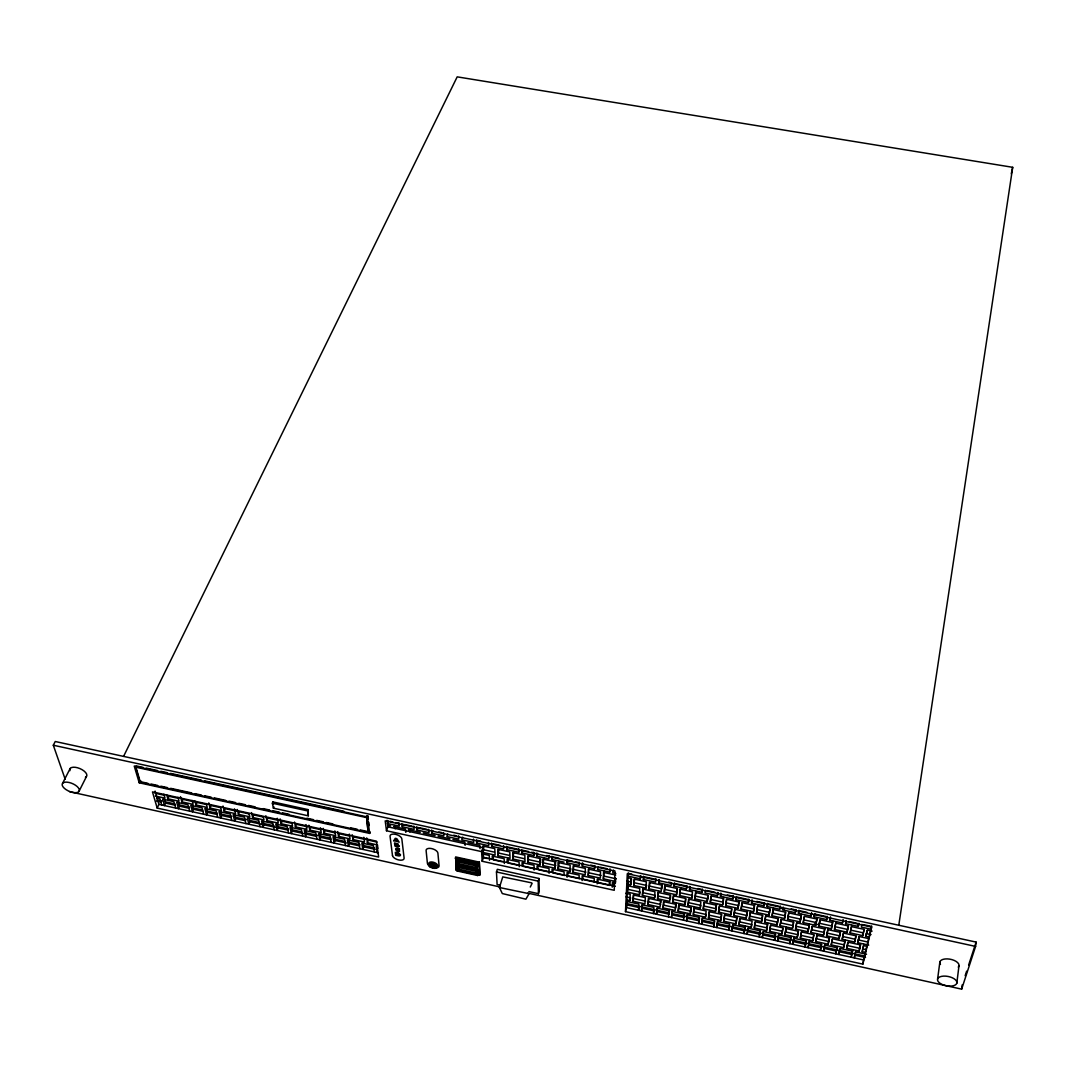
<?xml version="1.0" encoding="UTF-8"?>
<svg xmlns="http://www.w3.org/2000/svg" width="1066" height="1066" viewBox="0 0 1066 1066"><rect width="100%" height="100%" fill="white"/><g stroke="black" fill="none" stroke-linecap="round" stroke-linejoin="round"><path stroke-width="1.5" d="M564.074 874.999L564.074 871.815L552.055 869.176L552.081 872.361M567.085 877.251L567.085 872.481L579.144 875.119L579.105 878.291M579.291 862.207L579.251 865.472L567.112 862.82L567.125 859.556M567.845 872.987L567.845 876.172L579.824 878.81M570.11 871.535L570.137 865.099L558.024 862.447L558.051 868.897L570.11 871.535L570.883 868.87L558.837 866.232L558.811 861.395M573.122 872.201L573.175 865.765L585.314 868.417L585.207 874.84L573.122 872.201L573.921 864.699M582.103 880.543L582.169 875.786L594.242 878.424L594.175 881.609M595.214 866.098L594.468 868.79L582.303 866.138L582.342 862.874M582.875 876.279L582.822 879.463L594.841 882.102M588.232 875.506L588.352 869.083L600.518 871.735L600.345 878.157L588.232 875.506L589.072 868.004M594.468 868.79L594.535 865.539M597.147 883.847L597.266 879.09L609.379 881.742L609.272 884.913M597.933 879.583L597.839 882.768L609.885 885.406L610.045 880.649M615.508 881.475L603.369 878.824L603.556 872.401L615.748 875.066M603.369 878.824L604.249 871.322M598.253 866.765L597.506 869.456L609.712 872.121L609.819 868.883M612.23 887.165L612.417 882.408L615.442 883.074L615.628 878.211M612.897 886.059L613.017 882.888M625.489 911.643L627.288 873.72L871.761 927.114L862.86 964.13L625.489 911.643L627.381 901.863M628.207 872.894L626.528 907.619L863.54 959.96L862.86 964.13M627.981 889.377L628.287 883.048L627.581 885.739L639.747 888.404L639.387 894.72L627.274 892.069L627.981 889.377L640.08 892.029L639.387 894.72M626.901 899.891L629.913 900.557L630.219 894.294L625.702 893.308M627.661 884.14L630.699 884.807L631.019 878.411L627.967 877.744M630.699 884.807L631.565 878.917M632.911 901.21L633.244 894.96L645.343 897.625L644.957 903.861L632.911 901.21L633.777 895.4M633.75 885.473L634.083 879.077L646.329 881.755L645.929 888.151L633.75 885.473L634.616 879.583M631.818 874.093L628.753 873.427L628.047 876.132L640.293 878.81L640.479 875.572M642.412 895.387L642.785 889.071L654.977 891.749L654.537 898.052L642.412 895.387L643.384 887.951M655.87 878.93L655.643 882.155L643.358 879.477L643.558 876.239M642.158 908.245L654.138 910.884L653.471 913.575L653.898 907.406L641.852 904.754L641.479 910.924L642.345 905.154M647.968 904.528L648.368 898.292L660.494 900.957L660.041 907.193L647.968 904.528L648.848 898.718M648.981 888.817L649.394 882.421L661.666 885.113L661.2 891.496L648.981 888.817L649.874 882.915M657.575 898.718L658.028 892.415L670.248 895.094L669.741 901.396L657.575 898.718L658.588 891.283M668.609 882.128L671.687 882.795L671.02 885.526L658.708 882.835L658.948 879.597M668.475 916.88L668.982 910.737L656.909 908.072L656.469 914.228L657.349 908.459M660.813 902.929L661.053 899.811M662.226 883.994L661.866 888.778L649.674 886.113M663.065 907.859L663.532 901.623L675.684 904.288L675.151 910.511L663.065 907.859L663.958 902.036M664.251 892.162L664.744 885.779L677.043 888.471L676.497 894.84L664.251 892.162L665.291 884.66M669.261 912.656L669.515 909.578M670.647 895.533L670.394 898.691L658.255 896.013M672.779 902.063L673.299 895.76L685.545 898.438L684.958 904.741L672.779 902.063L673.832 894.627M687.077 886.166L686.437 888.884L674.098 886.192L674.365 882.968M683.519 920.211L684.092 914.068L671.993 911.403L671.487 917.546L672.526 910.244M676.204 903.142L675.804 907.819L663.718 905.154M676.497 894.84L677.43 888.937M678.176 911.19L678.722 904.967L690.901 907.646L690.302 913.855L678.176 911.19L679.242 903.808M679.562 895.52L680.121 889.151L692.447 891.842L691.834 898.212L679.562 895.52L680.641 888.018M686.437 888.884L686.731 885.659M684.585 912.896L684.159 917.506L672.14 914.855M684.958 904.741L685.891 898.878M688.01 905.407L688.609 899.118L700.882 901.809L700.215 908.085L688.01 905.407L688.956 899.544M702.507 889.524L701.881 892.269L689.515 889.564L689.822 886.339M699.549 917.759L698.603 923.542L699.243 917.4L687.117 914.735L686.531 920.877L687.61 913.562M690.302 913.855L691.234 908.032M693.34 914.521L693.953 908.312L706.158 910.99L705.479 917.2L693.34 914.521L694.432 907.153M694.899 898.878L695.538 892.508L707.891 895.213L707.198 901.57L694.899 898.878L696.018 891.376M701.881 892.269L702.214 889.044M703.28 908.765L703.946 902.476L716.245 905.181L715.513 911.443L703.28 908.765L704.24 902.889M714.673 921.091L713.714 926.874L714.42 920.744L702.281 918.066L701.615 924.209L702.734 916.893M707.198 901.57L708.17 895.667M708.517 917.866L709.223 911.67L721.455 914.348L720.696 920.544L708.517 917.866L709.663 910.497M710.276 902.249L710.982 895.893L723.374 898.598L722.601 904.941L710.276 902.249L711.249 896.333M705.599 890.203L704.972 892.935L717.365 895.653L717.738 892.429M715.513 911.443L716.672 904.008M718.577 912.123L719.323 905.847L731.649 908.552L730.836 914.815L718.577 912.123L719.563 906.26M727.278 894.934L733.475 896.293L732.875 899.038L720.456 896.319L720.843 893.108M717.338 924.835L729.437 927.5L728.851 930.218L729.637 924.102L717.471 921.424L716.738 927.54L717.884 920.238M527.763 893.108L961.652 989.141L975.59 946.408L976.11 942.091L55.245 741.51L53.3 745.227L65.199 779.286M720.696 920.544L721.682 914.721M723.401 900.623L723.787 897.439M961.652 989.141L962.158 984.917M723.747 921.224L724.507 915.028L736.766 917.719L735.94 923.902L723.747 921.224L724.733 915.401M725.68 905.62L726.466 899.278L738.885 901.996L738.032 908.325L725.68 905.62L726.679 899.704M956.802 983.252A9.847 4.744 11 0 0 943.677 976.11A9.847 4.744 11 0 0 941.158 983.985A9.847 4.744 11 0 0 956.802 983.252L958.947 966.049M732.875 899.038L733.288 895.826M730.836 914.815L731.836 908.952M733.914 915.494L734.727 909.231L747.079 911.936L746.2 918.186L733.914 915.494L735.114 908.059M735.98 899.717L736.579 896.972L749.012 899.677L748.425 902.436L735.98 899.717L736.406 896.506M745.254 926.261L744.028 933.563L744.894 927.46L732.688 924.768L731.889 930.885L732.875 925.101M937.614 979.014L939.879 961.852M735.94 923.902L737.152 916.533M738.032 908.325L739.258 900.823M738.991 924.582L739.844 918.399L752.13 921.091L751.224 927.273L738.991 924.582L740.004 918.759M741.123 909.005L741.989 902.675L754.422 905.394L753.502 911.723L741.123 909.005L742.136 903.089M748.425 902.436L748.878 899.238M746.2 918.186L747.439 910.75M749.278 918.865L750.171 912.616L762.55 915.321L761.59 921.57L749.278 918.865L750.531 911.43M764.575 903.075L764.016 905.847L751.543 903.115L751.996 899.917M760.498 929.619L759.232 936.921L760.165 930.831L747.946 928.14L747.066 934.242L748.079 928.459M753.502 911.723L754.768 904.221M754.288 927.94L755.194 921.77L767.52 924.475L766.534 930.645L754.288 927.94L755.314 922.117M756.593 912.403L757.54 906.073L769.998 908.792L768.999 915.121L756.593 912.403L757.873 904.901M898.785 925.248L1012.7 167.309L457.194 76.859L123.576 756.394M764.016 905.847L764.509 902.649M761.59 921.57L762.643 915.694M764.682 922.25L765.654 916L778.06 918.719L777.021 924.955L764.682 922.25L765.974 914.815M780.179 906.486L779.632 909.258L767.134 906.526L767.627 903.328M775.528 934.509L774.476 940.292L775.488 934.202L763.229 931.497L762.283 937.6L763.309 931.817M766.534 930.645L767.826 923.276M768.999 915.121L770.065 909.191M769.599 931.324L770.598 925.155L782.937 927.873L781.884 934.029L769.599 931.324L770.651 925.488M772.104 915.801L773.117 909.485L785.615 912.216L784.536 918.519L772.104 915.801L773.423 908.299M869.043 937.041L865.885 936.348L867.084 930.418M847.87 942.464L846.71 948.3L859.129 951.045L860.662 943.677M851.694 925.408L850.175 932.897L862.74 935.655L863.94 929.725M865.352 952.404L862.234 951.725L862.687 948.94L865.792 949.619M779.632 909.258L780.165 906.06M777.021 924.955L778.087 919.092M855.425 952.125L854.266 957.908L855.665 951.871L866.538 954.27M868.75 945.116L857.797 942.704L858.983 936.827M861.888 924.329L861.421 927.127L870.922 929.206M852.68 949.926L851.188 957.228L852.573 951.192L840.181 948.46L838.849 954.51L839.995 948.713M843.686 931.844L842.193 939.279L854.679 942.024L855.851 936.135M846.098 920.877L845.618 923.676L858.25 926.434L858.716 923.636M780.112 925.634L781.165 919.412L793.597 922.13L792.478 928.353L780.112 925.634L781.178 919.771M791.092 936.361L789.746 943.663L790.839 937.587L778.553 934.882L777.527 940.972L778.833 933.656M781.884 934.029L782.95 928.193M784.536 918.519L785.615 912.603M832.359 939.053L831.227 944.889L843.606 947.621L845.098 940.252M835.971 921.97L834.491 929.459L847.03 932.217L848.203 926.287M828.082 928.419L826.616 935.855L839.075 938.6L840.568 931.164M830.347 917.44L829.854 920.225L842.46 922.983L842.94 920.185M784.962 934.709L786.028 928.553L798.394 931.271L797.261 937.414L784.962 934.709L786.295 927.327M787.654 919.198L788.747 912.896L801.272 915.627L800.113 921.93L787.654 919.198L788.733 913.282M837.236 946.528L835.771 953.83L837.09 947.781L824.724 945.049L823.472 951.112L824.591 945.315M817.182 934.122L815.77 941.491L828.135 944.21L829.575 936.841M819.967 920.105L818.835 926.034L831.36 928.779L832.839 921.277M783.31 907.166L782.764 909.938L795.289 912.683L795.849 909.485M792.478 928.353L793.57 922.476M821.513 944.649L820.394 950.432L821.633 944.369L809.294 941.651L808.121 947.727L809.507 940.412M812.199 926.567L811.079 932.444L823.512 935.175L824.964 927.74M826.696 919.545L827.203 916.747L814.637 914.002L814.118 916.787L826.696 919.545L827.349 916.36M795.582 929.032L796.702 922.81L809.174 925.541L807.975 931.764L795.582 929.032L796.675 923.156M811.586 912.922L810.973 916.107L798.421 913.362L798.994 910.177M806.149 941.251L805.057 947.048L806.216 940.972L793.903 938.267L792.811 944.343L794.157 937.027M812.678 940.812L813.891 934.669L801.485 931.951L800.339 938.093L812.678 940.812L813.784 934.975M815.717 925.355L816.956 919.065L804.404 916.32L803.231 922.61L815.717 925.355L817.156 917.853M797.261 937.414L798.354 931.577M800.113 921.93L801.499 914.428M800.339 938.093L801.725 930.725M803.231 922.61L804.337 916.693M807.975 931.764L809.387 924.329M810.973 916.107L811.493 913.322M798.421 913.362L798.954 910.591M795.289 912.683L795.822 909.898M811.079 932.444L812.292 926.234L824.778 928.966L823.512 935.175M814.118 916.787L814.73 913.602M815.77 941.491L816.982 935.348L829.415 938.08L828.135 944.21M818.835 926.034L820.087 919.745L832.666 922.503L831.36 928.779M767.134 906.526L767.693 903.755L778.62 906.14M826.616 935.855L827.909 929.659L840.421 932.39L839.075 938.6M829.854 920.225L830.507 917.053M751.224 927.273L751.797 924.542L739.577 921.85M751.543 903.115L752.116 900.357M831.227 944.889L832.519 938.773L844.965 941.505L843.606 947.621M834.491 929.459L835.811 923.183L848.429 925.941L847.03 932.217M842.46 922.983L843.153 919.811M842.193 939.279L843.552 933.083L856.091 935.828L854.679 942.024M845.618 923.676L846.311 920.504M1011.274 173.771L1012.7 167.309M722.601 904.941L723.201 902.209L710.889 899.517M717.365 895.653L717.978 892.908M720.456 896.319L721.069 893.588M846.71 948.3L848.083 942.184L860.568 944.929L859.129 951.045M850.175 932.897L851.574 926.634L864.22 929.392L862.74 935.655M705.479 917.2L706.105 914.481L693.966 911.816M858.25 926.434L858.983 923.263M700.215 908.085L700.842 905.367L688.649 902.689M857.797 942.704L859.236 936.521L868.67 938.586M691.834 898.212L692.474 895.48L680.215 892.802M689.515 889.564L690.168 886.832M863.047 947.408L863.78 944.356M862.234 951.725L863.687 945.622L866.818 946.302M865.885 936.348L867.378 930.085L872.121 931.124M863.527 959.96L871.668 926.101M674.098 886.192L674.765 883.474L685.545 885.819M654.537 898.052L655.217 895.36L643.104 892.695M658.708 882.835L659.388 880.116M645.929 888.151L646.622 885.446L634.443 882.781M643.358 879.477L644.064 876.772L656.323 879.45M640.293 878.81L640.999 876.105M629.913 900.557L630.606 897.865L626.102 896.879M609.712 872.121L610.445 869.43M613.483 870.096L612.763 872.788L615.815 873.454M582.303 866.138L583.049 863.447M567.112 862.82L567.885 860.142L572.442 861.128M558.051 868.897L558.837 866.232M555.04 868.23L555 861.781L542.914 859.143L543.02 865.605L555.04 868.23L555.799 860.728M564.087 862.154L551.961 859.502L552.748 856.837L558.811 858.157M528.896 891.562L538.437 893.681L539.223 891.029L538.996 878.491L497.316 869.323L496.476 871.961L497.102 884.527L500.287 885.233M540.009 864.939L539.902 858.49L527.843 855.851L528.016 862.314L540.009 864.939L540.755 859.049M538.437 893.681L538.197 881.156L538.996 878.491M543.02 865.605L543.74 858.09M521.66 849.629L521.767 852.907L533.826 855.545L534.639 852.88L531.628 852.227M548.897 855.585L548.937 858.85L536.851 856.198L537.65 853.533M528.016 862.314L528.696 854.812M521.767 852.907L522.58 850.242L528.616 851.561M518.756 852.24L519.582 849.589L507.549 846.964L506.71 849.615L518.756 852.24L518.649 848.976M513.039 859.036L512.786 852.56L524.832 855.185L525.018 861.648L513.039 859.036L513.679 851.521M499.434 887.512L528.336 893.521L528.909 894.028L525.898 899.184L502.299 893.561L499.434 887.512L502.766 876.878L531.548 882.835L532.121 883.341L530.268 887.032M498.102 855.758L497.782 849.282L509.788 851.907L510.041 858.37L498.102 855.758L498.781 849.868M476.502 874.626L479.633 875.319L480.06 874L479.314 862.128L455.622 856.917L456.128 870.123L459.273 870.815M503.565 845.684L503.712 848.962L491.692 846.337L492.545 843.686L500.047 845.325M460.352 858.743L457.154 858.037L456.275 860.675L456.661 865.445L477.328 870.003L477.888 862.594M481.605 851.601L386.478 830.76L385.199 820.86L614.975 871.042L614.243 890.283L482.192 861.275L481.605 851.601L482.898 847.63L387.904 826.843L387.065 820.247M475.956 871.255L476.382 869.949L476.169 874.413L458.513 870.509L458.26 867.351L475.956 871.255L476.169 874.413M479.633 875.319L479.314 862.128M477.328 870.003L477.461 863.913L456.714 859.356M483.857 846.604L483.191 852.494L495.117 855.105L494.784 848.616L482.805 846.004L483.471 857.317L482.192 861.275M477.688 875.519L477.808 869.483L477.688 875.519L457.101 870.975L456.728 866.245L457.167 864.926L475.809 868.883L475.596 865.712L457.82 861.794L458.26 860.475L458.513 863.66L476.236 867.564M965.156 975.736L966.649 971.153M968.634 965.036L976.11 942.091M488.521 842.393L488.694 845.684L476.715 843.059L477.581 840.421L480.579 841.074M457.101 870.975L457.287 866.511M458.513 870.509L459.379 867.884M456.128 870.123L456.208 864.353M458.953 862.354L458.074 864.979L457.82 861.794M462.644 837.156L461.765 839.795L473.717 842.407L473.504 839.115M447.733 833.905L446.841 836.53L458.78 839.142L458.527 835.851M443.576 832.586L443.869 835.877L431.957 833.279L432.863 830.667M428.665 829.335L428.985 832.626L417.099 830.028L418.032 827.416M413.781 826.083L414.141 829.388L402.282 826.79L403.228 824.191M388.45 820.967L387.491 823.565L399.324 826.15L398.924 822.845M386.478 830.76L387.904 826.843M369.702 833.412L367.384 816.969L134.223 766.054L139.22 782.804L369.702 833.412L370.195 832.106L360.455 829.974M377.537 844.965L367.397 842.726L368.356 840.155L377.031 842.073M368.13 832.28L366.517 816.17L368.13 832.28L140.392 782.284L135.902 767.214L136.515 765.961L142.991 767.373M363.04 842.06L363.746 846.817L362.786 849.375L361.854 843.046L373.406 845.591L374.299 851.921M367.384 816.969L367.877 815.663L368.343 818.955M363.799 837.29L364.505 842.087L352.939 839.542L353.912 836.983L365.465 839.528M348.649 838.889L349.395 843.659L348.422 846.204L347.423 839.875L358.962 842.407L359.908 848.749M334.284 835.731L335.084 840.501L334.098 843.046L333.032 836.703L344.545 839.235L345.557 845.578M349.302 834.105L350.061 838.915L338.522 836.37L339.508 833.812L349.595 836.037M334.844 830.92L335.643 835.731L324.131 833.199L325.13 830.654L335.19 832.866M319.96 832.573L320.799 837.343L319.8 839.888L318.667 833.532L330.154 836.064L331.233 842.407M305.649 829.428L306.555 834.198L305.529 836.743L304.33 830.374L315.803 832.906L316.948 839.262M320.4 827.749L321.252 832.573L309.766 830.041L310.792 827.496L320.826 829.694M308.314 815.823L307.927 809.587L272.896 801.912L272.363 803.204L273.389 808.161L308.314 815.823L307.927 809.587M291.378 826.283L292.324 831.067L291.298 833.599L290.032 827.216L301.478 829.748L302.691 836.104M305.995 824.578L306.901 829.401L295.442 826.883L296.468 824.338L307.914 826.856M277.133 823.139L278.133 827.936L277.093 830.454L275.761 824.071L287.18 826.59L288.46 832.959M291.937 823.032L292.577 826.243L281.144 823.725L282.184 821.193L292.177 823.392M277.28 818.262L278.279 823.099L266.873 820.593L267.926 818.062L279.332 820.567M273.389 808.161L273.922 806.882M262.929 820.007L263.968 824.804L262.916 827.323L261.516 820.94L272.909 823.445L274.255 829.828M249.111 818.488L249.83 821.686L248.764 824.205L247.312 817.809L258.678 820.314L260.077 826.696M263.315 816.729L264.022 819.954L252.629 817.449L253.695 814.93L263.449 817.076M234.587 813.771L235.733 818.581L234.64 821.087L233.121 814.677L244.474 817.182L245.94 823.578M249.058 813.585L249.777 816.822L238.424 814.317L239.504 811.799L249.231 813.944M220.862 812.265L221.648 815.477L220.555 817.968L218.97 811.559L230.296 814.051L231.828 820.46M234.44 808.841L235.586 813.691L224.233 811.199L225.339 808.681L236.665 811.186M206.791 809.161L207.604 812.372L206.498 814.864L204.845 808.454L216.145 810.933L217.744 817.356M220.449 806.682L221.408 810.573L210.082 808.081L211.201 805.576L220.889 807.708M192.733 806.069L193.586 809.281L192.466 811.772L190.761 805.35L202.034 807.828L203.686 814.251M206.271 803.564L207.257 807.455L195.971 804.977L197.09 802.471L206.764 804.603M178.542 802.325L179.608 806.189L178.462 808.681L176.689 802.245L187.936 804.723L189.668 811.146M192.12 800.446L193.146 804.35L181.873 801.872L183.019 799.38L194.279 801.859M164.55 799.247L165.643 803.111L164.497 805.59L162.658 799.154L173.891 801.632L175.663 808.055M177.995 797.341L179.061 801.246L167.815 798.767L168.974 796.289L178.595 798.407M157.182 808.081L152.465 791.878L376.458 841.154L378.643 857.051L157.182 808.081L158.914 804.364L155.09 791.092M140.392 782.284L140.978 781.045M139.22 782.804L139.819 781.551L135.289 766.321M78.924 791.505A9.208 4.197 23.2 0 0 69.063 782.471A9.208 4.197 23.2 0 0 64.28 788.254A9.208 4.197 23.2 0 0 78.924 791.505L86.426 776.594M62.574 783.323L70.196 768.426M53.3 745.227L975.59 946.408M146.229 768.08L157.568 770.558M160.806 771.264L167.282 772.677M170.52 773.383L201.301 780.099M204.539 780.818L343.838 811.226M389.929 821.286L392.874 821.926M395.832 822.579L398.791 823.218M404.707 824.511L412.102 826.123M419.511 827.749L426.933 829.361M438.819 831.96L441.79 832.613M453.703 835.211L456.674 835.864M546.711 855.518L549.736 856.171M575.467 861.794L578.505 862.461M590.657 865.112L593.695 865.779M599.772 867.098L607.393 868.763M697.884 888.524L700.975 889.191M707.144 890.536L714.886 892.229M756.793 901.383L763.016 902.742M791.132 908.872L794.25 909.565M800.513 910.924L806.789 912.296M849.256 921.57L857.144 923.289M863.46 924.675L871.375 926.394M135.902 767.214L366.024 817.475M781.485 908.419L784.603 909.098M387.704 825.204L390.649 825.857M393.607 826.496L405.426 829.082L405.813 832.346M408.385 829.734L420.244 832.319M423.202 832.972L435.088 835.571M438.059 836.224L449.959 838.822M452.943 839.475L464.869 842.073L465.109 845.325M467.854 842.726L479.807 845.351L480.006 848.589M272.363 803.204L307.408 810.866M484.044 849.855L494.464 852.134M498.941 853.12L509.375 855.398M513.865 856.384L524.325 858.676M528.816 859.662L540.808 862.287M543.807 862.94L555.826 865.565M573.894 869.523L585.954 872.161M588.978 872.827L601.077 875.479M604.102 876.132L616.228 878.797M626.848 881.116L631.405 882.115M664.918 889.457L677.15 892.135M695.538 896.16L707.824 898.838M726.279 902.889L738.618 905.58M741.709 906.26L754.075 908.965M757.166 909.644L769.559 912.363M772.663 913.042L785.082 915.761M788.187 916.44L800.633 919.159M803.751 919.838L816.223 922.57M819.341 923.263L831.853 925.994M834.971 926.674L847.51 929.419M850.641 930.112L863.207 932.857M866.338 933.55L871.069 934.576M814.357 923.796L817.475 924.475M481.792 853.773L489.241 855.412L489.507 860.209M139.819 781.551L147.921 783.337M151.172 784.056L157.661 785.469M160.899 786.188L167.389 787.614M170.64 788.32L191.733 792.944M194.971 793.664L201.461 795.089M204.712 795.796L211.201 797.221M214.439 797.928L225.805 800.433M229.043 801.139L235.533 802.565M238.784 803.271L245.273 804.697M248.511 805.416L255.001 806.829M263.115 808.614L269.605 810.04M272.843 810.746L279.332 812.172M282.583 812.892L289.073 814.304M306.915 818.222L313.404 819.647M316.655 820.367L323.145 821.793M326.383 822.499L332.872 823.925M350.727 827.842L357.217 829.268M483.471 857.317L615.322 886.246M484.524 857.89L487.482 858.543M502.286 861.794L493.398 859.836L493.145 855.025M509.708 863.42L517.13 865.046M534.985 868.963L523.073 866.352L522.926 861.555M549.896 872.241L537.97 869.616L537.877 864.832M564.847 875.519L552.881 872.894L552.854 869.709M673.432 899.358L685.598 902.023M703.906 906.033L716.125 908.725M719.19 909.391L731.436 912.083M734.501 912.749L746.773 915.454M749.851 916.12L762.163 918.825M765.241 919.505L777.567 922.21M780.658 922.889L793.011 925.594M796.102 926.274L808.494 928.992M811.599 929.672L824.005 932.404M827.109 933.083L839.555 935.815M842.673 936.494L855.145 939.239M858.263 939.919L867.631 941.971M463.537 859.449L469.919 860.848M455.169 858.223L478.887 863.447M154.943 793.197L164.564 795.316M633.604 898.531L645.636 901.183M648.648 901.836L660.707 904.488M678.829 908.485L690.941 911.15M709.143 915.148L721.296 917.826M724.347 918.492L736.526 921.184M754.848 925.208L767.094 927.9M770.158 928.579L782.417 931.284M785.495 931.951L797.781 934.655M800.859 935.335L813.185 938.053M816.276 938.733L828.615 941.438M831.707 942.117L844.085 944.849M847.177 945.529L859.582 948.26M456.275 860.675L477.022 865.232M155.383 796.035L165.003 798.154L163.898 794.237M496.476 871.961L538.197 881.156M156.662 797.834L159.86 798.541L161.699 804.977M626.821 901.45L638.84 904.088L638.494 910.257L639.174 907.579L627.221 904.954M463.457 865.539L466.642 866.232M157.062 799.993L161.939 801.072M165.177 801.792L174.917 803.937M178.169 804.657L189.535 807.162M192.786 807.881L202.527 810.027M205.778 810.746L217.144 813.251M220.395 813.958L231.762 816.476M235 817.182L246.366 819.687M249.617 820.407L259.358 822.552M262.609 823.272L273.975 825.777M277.227 826.496L288.593 829.002M291.831 829.721L301.585 831.866M304.823 832.586L317.815 835.451M321.066 836.17L330.806 838.316M334.058 839.035L345.424 841.54M348.675 842.247L360.041 844.765M363.279 845.471L374.646 847.976M456.728 866.245L477.381 870.802M626.342 903.488L668.555 912.802M671.807 913.509L699.416 919.598M702.654 920.318L714.02 922.823M717.271 923.542L865.032 956.122M156.489 801.099L161.259 802.152M165.643 803.111L175.21 805.23M179.608 806.189L189.188 808.308M193.586 809.281L203.206 811.399M207.604 812.372L217.237 814.491M221.648 815.477L231.309 817.595M235.733 818.581L245.393 820.713M249.83 821.686L261.143 824.178M263.968 824.804L275.294 827.309M278.133 827.936L287.86 830.081M292.324 831.067L303.703 833.572M306.555 834.198L316.522 836.397M320.799 837.343L330.793 839.555M335.084 840.501L346.53 843.019M349.395 843.659L359.442 845.871M363.746 846.817L375.245 849.349M657.136 911.55L669.128 914.188M687.17 918.172L699.216 920.837M702.241 921.504L714.313 924.169M732.475 928.166L744.601 930.845M747.639 931.511L759.792 934.189M762.83 934.869L775.022 937.56M778.073 938.227L790.279 940.918M793.331 941.598L805.563 944.289M808.628 944.969L820.9 947.674M823.965 948.354L836.25 951.059M839.328 951.738L851.641 954.456M854.732 955.136L865.525 957.521M458.94 869.203L476.595 873.094M473.371 873.161L478.114 874.213M158.514 804.27L378.43 852.84M467.108 872.548L473.371 873.933M69.517 791.665L500.141 886.992M166.722 794.863L167.815 798.767M180.46 796.662L181.873 801.872M194.945 801.072L195.971 804.977M208.776 802.885L210.082 808.081M222.981 806.016L224.233 811.199M237.278 809.467L238.424 814.317M251.536 812.598L252.629 817.449M265.834 815.743L266.873 820.593M272.896 801.912L273.416 804.404M280.145 818.888L281.144 823.725M294.496 822.046L295.442 826.883M308.874 825.217L309.766 830.041M323.291 828.375L324.131 833.199M337.735 831.56L338.522 836.37M352.206 834.745L352.939 839.542M366.704 837.929L367.397 842.726M368.796 822.246L369.262 825.537M376.298 846.231L377.177 852.56M377.471 845.245L377.897 848.403M394.753 825.537L395.153 828.802M401.895 823.485L402.282 826.79M409.504 828.762L409.877 832.026M416.753 826.736L417.099 830.028M431.637 829.988L431.957 833.279M476.502 839.781L476.715 843.059M491.519 843.059L491.692 846.337M492.385 859.263L492.212 856.065L504.138 858.676L504.351 863.473M506.577 846.337L506.71 849.615M507.256 862.527L507.123 859.329L519.075 861.954L519.235 866.738M508.016 858.29L508.215 863.087M522.167 865.805L522.073 862.607L534.039 865.232L534.146 870.016M533.76 852.267L533.826 855.545M536.784 852.933L536.851 856.198M537.104 869.083L537.037 865.885L549.043 868.523L549.097 873.294M551.935 856.238L551.961 859.502M69.93 770.665A9.141 4.224 23.2 0 1 79.977 768.613A9.141 4.224 23.2 0 1 85.427 777.314M940.452 964.424A9.781 4.784 10.9 0 1 949.579 959.107A9.781 4.784 10.9 0 1 958.241 967.155M436.167 865.166A3.038 1.479 18.5 0 1 433.396 866.098A3.038 1.479 18.5 0 1 430.318 863.886M431.064 862.954A3.038 1.479 18.5 0 1 433.089 862.954M434.568 863.487A3.038 1.479 18.5 0 1 435.701 864.299M432.036 867.231A6.09 2.958 18.5 0 0 439.085 865.819L437.899 853.106A6.143 3.011 18.5 0 0 431.69 848.603A6.143 3.011 18.5 0 0 426.107 850.521L427.399 863.233A6.09 2.958 18.5 0 0 430.597 866.605M429.078 864.206A4.57 2.212 18.5 0 1 431.184 861.968A4.57 2.212 18.5 0 1 436.7 863.966A4.57 2.212 18.5 0 1 436.5 866.871M430.318 865.512A4.57 2.212 18.5 0 1 429.571 864.872M399.137 854.586L396.885 855.065L396.645 853.133L398.324 853.639A1.519 0.733 19 0 1 398.977 854.172L399.137 854.586M396.552 849.309L398.724 850.935A2.705 1.319 19 0 0 399.697 850.974C396.499 853.839 392.768 845.498 399.417 848.709L399.497 849.375L397.192 848.829A1.692 0.826 19 0 0 396.619 849.136L396.552 849.309M400.47 854.879L400.123 855.678A2.758 1.333 19 0 1 398.884 855.945L395.699 855.345L395.313 852.294L399.15 853.333L400.47 854.879M399.017 846.031L399.004 846.231A1.519 0.746 19 0 1 398.551 846.591L394.9 846.031L394.513 842.94L398.044 843.899L398.164 845.205A1.452 0.706 19 0 1 398.764 845.605L399.017 846.031M397.298 844.379L395.859 843.726L397.298 844.379M397.685 845.738L396.112 845.791L396.006 844.978L397.685 845.738M396.059 839.009L395.513 840.181L396.952 840.501L396.086 839.022M395.299 840.661L393.607 840.967L395.286 838.302L396.792 838.636L399.19 842.193L395.299 840.661M392.488 855.532L390.049 836.29A6.156 3.025 19.1 0 1 395.539 834.332A6.156 3.025 19.1 0 1 401.829 838.875L404.107 858.09A6.076 2.945 19 0 1 398.684 859.956A6.076 2.945 19 0 1 392.488 855.532M430.837 866.485A3.038 1.479 18.5 0 0 435.661 866.858A3.038 1.479 18.5 0 0 431.89 864.14A3.038 1.479 18.5 0 0 430.837 866.485M429.851 866.805A4.57 2.212 18.5 0 0 437.087 867.378A4.57 2.212 18.5 0 0 431.45 863.3A4.57 2.212 18.5 0 0 429.851 866.805"/></g></svg>
